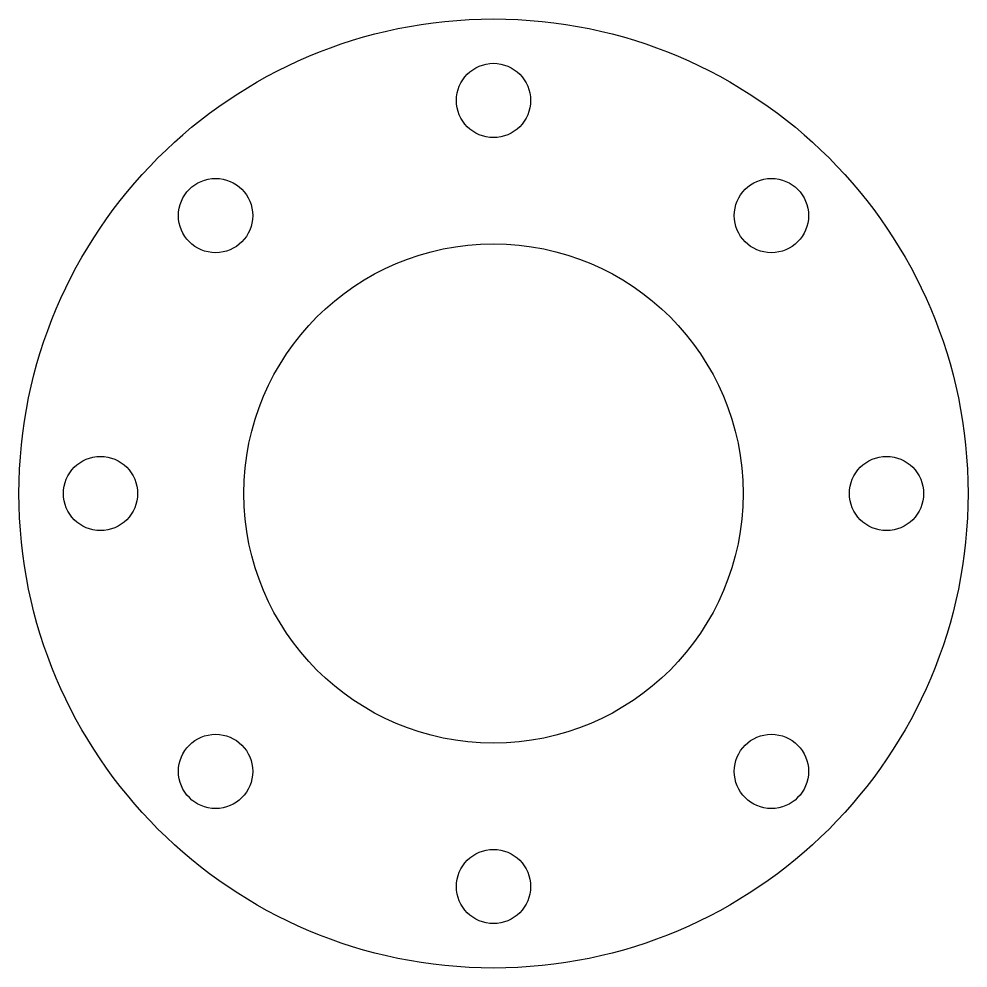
# Model space of a CAD drawing. Header units: inches. Extents: x -94 to 136, y -104 to 126.
import ezdxf

# ---------------------------------------------------------------- set-up
doc = ezdxf.new("R2010")
doc.units = ezdxf.units.IN
doc.header["$MEASUREMENT"] = 0

# ---------------------------------------------------------------- blocks, each defined once
blk = doc.blocks.new('*U1')
blk.add_circle((0, 0), 9)
blk = doc.blocks.new('*U2')
at = {"color": 0, "linetype": 'ByBlock', "lineweight": -2, "transparency": 16777216}
for p, rotation in [((20.5, 105.77), 90.00000000000003), ((-46.85, 77.87), 135), ((87.85, 77.87), 45.00000000000002), ((-74.75, 10.52), 180), ((-46.85, -56.83), 225), ((87.85, -56.83), 315.0000000000001), ((20.5, -84.73), 270.0000000000001)]:
    blk.add_blockref('*U1', p, dxfattribs=dict(at, rotation=rotation))
blk.add_blockref('*U1', (115.75, 10.52), dxfattribs=at)

msp = doc.modelspace()

# ---------------------------------------------------------------- linework, layer by layer
for radius in [115, 60.5]:
    msp.add_circle((20.5, 10.52), radius)

# ---------------------------------------------------------------- block references
msp.add_blockref('*U2', (0, 0))

doc.saveas('drawing.dxf')
